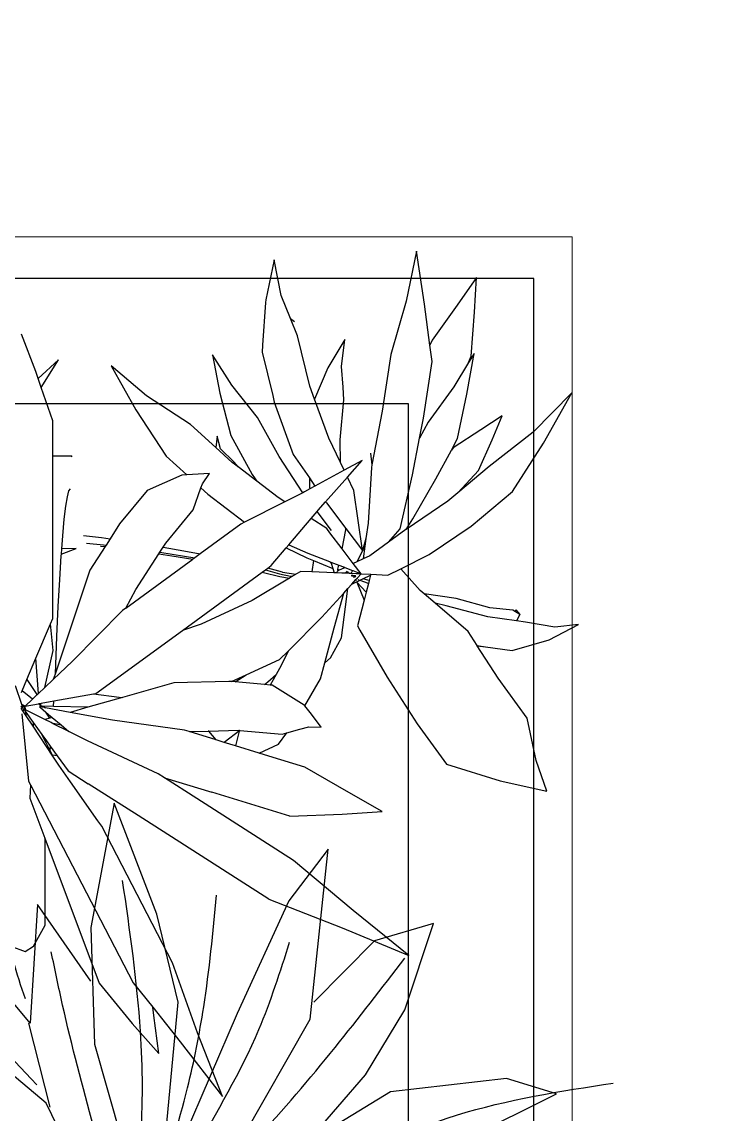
# Model space of a CAD drawing. Header units: metres. Extents: x -22 to 564, y 0 to 143.
# Drawn here: x 134.5099 to 134.7874, y 48.1253 to 48.5607 of the extents above; entities that cross this region are included whole.
import ezdxf
from ezdxf.enums import TextEntityAlignment as Align

# ---------------------------------------------------------------- set-up
doc = ezdxf.new("R2010")
doc.units = ezdxf.units.M
doc.layers.add('XREF 1N NEURO-ONCOLOGIA$0$Mobiliario Fijo', color=40, linetype='Continuous')
doc.layers.add('XREF 1N NEURO-ONCOLOGIA$0$TEX-MOB', color=4, linetype='Continuous')
doc.layers.add('XREF 1N NEURO-ONCOLOGIA$0$MUROS DE TABLAROCA', color=150, linetype='Continuous', lineweight=13)
doc.styles.add('XREF 1N NEURO-ONCOLOGIA$0$HANDLET', font='romans.shx')

# ---------------------------------------------------------------- blocks, each defined once
blk = doc.blocks.new('XREF 1N NEURO-ONCOLOGIA$0$A$C3610557F')
at = {"color": 52}
for p, q in [((1.3127, 2.3789), (1.3361, 2.439)), ((1.3361, 2.439), (1.3735, 2.2637)), ((1.2707, 2.1034), (1.3127, 2.3789)), ((1.6353, 2.2988), (1.6306, 2.3839)), ((1.6306, 2.3839), (1.6867, 2.2988)), ((0.9435, 2.3238), (0.8593, 2.3588)), ((0.8593, 2.3588), (0.9014, 2.1335)), ((1.1164, 2.0934), (0.9435, 2.3238)), ((1.5558, 2.1535), (1.6353, 2.2988)), ((1.6867, 2.2988), (1.6587, 2.1635)), ((1.3735, 2.2637), (1.3922, 1.9782)), ((1.9017, 2.0082), (1.9952, 2.2086)), ((1.9952, 2.2086), (1.9391, 1.8981)), ((0.8312, 2.0583), (0.5135, 2.1635)), ((0.5135, 2.1635), (0.6256, 1.9833)), ((1.3914, 1.9535), (1.5558, 2.1535)), ((1.6587, 2.1635), (1.481, 1.873)), ((0.9014, 2.1335), (1.0603, 1.6827)), ((1.1538, 1.7479), (1.1164, 2.0934)), ((1.28, 1.853), (1.2707, 2.1034)), ((1.0216, 1.7925), (0.8312, 2.0583)), ((0.4667, 1.9281), (0.3638, 2.0233)), ((0.3638, 2.0233), (0.448, 1.8129)), ((1.696, 1.7779), (1.9017, 2.0082)), ((0.6256, 1.9833), (0.9294, 1.7579)), ((1.3922, 1.9782), (1.3829, 1.7078)), ((1.4624, 1.6827), (1.7147, 1.9833)), ((1.7147, 1.9833), (1.6587, 1.7579)), ((0.649, 1.8129), (0.4667, 1.9281)), ((1.9391, 1.8981), (1.7474, 1.6878)), ((1.481, 1.873), (1.3576, 1.5794)), ((1.2333, 1.4273), (1.28, 1.853)), ((0.448, 1.8129), (0.6022, 1.6376)), ((0.8967, 1.6627), (0.649, 1.8129)), ((1.4296, 1.6678), (1.696, 1.7779)), ((0.9294, 1.7579), (1.0884, 1.6126)), ((1.2459, 1.5424), (1.1538, 1.7479)), ((2.1261, 1.6978), (2.3785, 1.7278)), ((2.3785, 1.7278), (2.2102, 1.5926)), ((1.3829, 1.7078), (1.3319, 1.4382)), ((1.841, 1.6476), (2.1261, 1.6978)), ((0.0974, 1.6778), (0.3919, 1.6827)), ((0.4013, 1.4574), (0.0974, 1.6778)), ((0.3919, 1.6827), (0.6724, 1.4925)), ((1.1651, 1.4565), (0.8967, 1.6627)), ((1.0603, 1.6827), (1.2749, 1.2195)), ((1.3081, 1.3822), (1.4296, 1.6678)), ((1.7474, 1.6878), (1.6726, 1.5926)), ((0.6022, 1.6376), (0.8453, 1.5074)), ((1.6121, 1.5256), (1.841, 1.6476)), ((1.6726, 1.5926), (1.5278, 1.4323)), ((2.2102, 1.5926), (1.9812, 1.4623)), ((0.6724, 1.4925), (1.1651, 1.2481)), ((0.8453, 1.5074), (1.0557, 1.3922)), ((1.9812, 1.4623), (1.8223, 1.4073)), ((0.1488, 1.4122), (0.0881, 1.4473)), ((0.0881, 1.4473), (0.3171, 1.3822)), ((0.7051, 1.3172), (0.4013, 1.4574)), ((1.5278, 1.4323), (1.4109, 1.3522)), ((0.2283, 1.3071), (0.1488, 1.4122)), ((1.2749, 1.2195), (1.2333, 1.4273)), ((1.8223, 1.4073), (1.682, 1.3572)), ((1.869, 1.3522), (2.0746, 1.4273)), ((2.0746, 1.4273), (2.2382, 1.4173)), ((2.2382, 1.4173), (2.4299, 1.3873)), ((0.3171, 1.3822), (0.5882, 1.2771)), ((1.0557, 1.3922), (1.2749, 1.2195)), ((1.2749, 1.2195), (1.3081, 1.3822)), ((2.4299, 1.3873), (2.4907, 1.3572)), ((1.682, 1.3572), (1.2749, 1.2195)), ((1.4109, 1.3522), (1.2749, 1.2195)), ((1.2749, 1.2195), (1.869, 1.3522)), ((2.4907, 1.3572), (2.3645, 1.3071)), ((1.1118, 1.262), (0.7051, 1.3172)), ((0.3311, 1.2169), (0.2283, 1.3071)), ((2.3645, 1.3071), (2.1635, 1.222)), ((0.5882, 1.2771), (0.9061, 1.2069)), ((1.2749, 1.2195), (1.1118, 1.262)), ((0.3002, 1.244), (0.0647, 1.1268)), ((1.6446, 1.232), (1.2749, 1.2195)), ((1.9344, 1.2269), (1.6446, 1.232)), ((0.7892, 1.1519), (0.3311, 1.2169)), ((0.8967, 0.9465), (1.2749, 1.2195)), ((0.9061, 1.2069), (1.0755, 1.1879)), ((1.2749, 1.2195), (0.9716, 0.8764)), ((0.9855, 0.5508), (1.2749, 1.2195)), ((1.2749, 1.2195), (0.9948, 1.1769)), ((1.2749, 1.2195), (1.1725, 0.8664)), ((1.2893, 0.8764), (1.2749, 1.2195)), ((1.2749, 1.2195), (1.4857, 0.7862)), ((1.4717, 1.0567), (1.2749, 1.2195)), ((1.9205, 1.0267), (1.2749, 1.2195)), ((2.1635, 1.222), (1.9344, 1.2269)), ((2.0654, 1.2241), (2.3598, 1.1218)), ((0.9948, 1.1769), (0.7285, 1.1368)), ((2.0934, 1.0718), (1.5204, 1.1462)), ((2.4907, 1.1568), (2.3458, 1.0367)), ((2.3598, 1.1218), (2.4907, 1.1568)), ((0.0647, 1.1268), (0.5274, 1.0166)), ((0.7285, 1.1368), (0.5695, 1.0416)), ((2.3458, 1.0367), (2.0934, 1.0718)), ((0.5695, 1.0416), (0.4013, 0.8865)), ((1.668, 0.9315), (1.4717, 1.0567)), ((1.5344, 1.0167), (1.8971, 0.8914)), ((2.1775, 0.8965), (1.9205, 1.0267)), ((0.5835, 0.7562), (0.8967, 0.9465)), ((1.8643, 0.7361), (1.668, 0.9315)), ((0.8052, 0.8909), (0.649, 0.7112)), ((1.8971, 0.8914), (2.1307, 0.8113)), ((2.3972, 0.7612), (2.1775, 0.8965)), ((0.4013, 0.8865), (0.1488, 0.7612)), ((0.9716, 0.8764), (0.7939, 0.5659)), ((1.1725, 0.8664), (1.1398, 0.5208)), ((1.3595, 0.6309), (1.2893, 0.8764)), ((2.1307, 0.8113), (2.3972, 0.7612)), ((1.5324, 0.5759), (1.4763, 0.7962)), ((1.4857, 0.7862), (1.7054, 0.6009)), ((0.1488, 0.7612), (0.2797, 0.7212)), ((0.2797, 0.7212), (0.5835, 0.7562)), ((2.0513, 0.5058), (1.8643, 0.7361)), ((0.649, 0.7112), (0.5462, 0.5408)), ((1.3688, 0.3255), (1.3595, 0.6309)), ((1.509, 0.2654), (1.5278, 0.5759)), ((1.5278, 0.5759), (1.7708, 0.2854)), ((1.7054, 0.6009), (1.9017, 0.4958)), ((0.7939, 0.5659), (0.7471, 0.1201)), ((0.85, 0.2554), (0.9855, 0.5508)), ((1.8643, 0.3305), (1.7615, 0.5709)), ((0.5462, 0.5408), (0.4713, 0.3154)), ((0.6256, 0.3606), (0.7846, 0.5208)), ((1.1398, 0.5208), (1.1959, 0.2905)), ((1.9017, 0.4958), (2.1354, 0.3755)), ((2.1354, 0.3755), (2.0513, 0.5058)), ((1.3688, 0.4658), (1.509, 0.2654)), ((0.4713, 0.3154), (0.6256, 0.3606)), ((1.3081, 0), (1.3688, 0.3255)), ((1.9251, 0.2053), (1.8643, 0.3305)), ((1.1959, 0.2905), (1.3081, 0)), ((1.7708, 0.2854), (1.9251, 0.2053)), ((0.7471, 0.1201), (0.85, 0.2554))]:
    blk.add_line(p, q, dxfattribs=at)
at = {"color": 104, "ltscale": 0.3}
for points in [[(1.1115, 2.3554), (1.1965, 2.0667), (1.2092, 1.7652), (1.2262, 1.6293)], [(1.6384, 2.3215), (1.5746, 2.0709), (1.4387, 1.8883), (1.4132, 1.7864)], [(1.2687, 1.2853), (1.2942, 1.6038), (1.3367, 1.8374), (1.3367, 2.1728), (1.3367, 2.3172)], [(1.2772, 1.2343), (1.2135, 1.5019), (1.12, 1.7354), (1.0265, 1.986), (0.9373, 2.2365)], [(1.3579, 1.5146), (1.4854, 1.8204), (1.6893, 2.0624), (1.7743, 2.1856)], [(0.5592, 2.1134), (0.7801, 1.969), (0.9585, 1.7991), (1.0393, 1.6972)], [(1.273, 1.2258), (1.3877, 1.3999), (1.5364, 1.608), (1.7658, 1.7821), (1.94, 2.0115), (1.9613, 2.0837)], [(1.6638, 1.5486), (1.9188, 1.7524), (2.076, 1.8289), (2.2034, 1.969)], [(1.2475, 1.2556), (1.0265, 1.5061), (0.7503, 1.6802), (0.5294, 1.8246), (0.4614, 1.8841)], [(1.2467, 1.2327), (0.9499, 1.3909), (0.6926, 1.5343), (0.4601, 1.7024), (0.371, 1.7469), (0.0396, 1.8013)], [(1.3282, 1.2471), (1.5491, 1.3787), (1.8933, 1.5656), (2.1142, 1.6335)], [(1.1115, 1.2641), (0.7376, 1.383), (0.4232, 1.5358), (0.2575, 1.608)], [(1.4727, 1.2471), (1.8253, 1.2895), (2.3182, 1.3532)], [(0.95, 1.1919), (0.5422, 1.2343), (0.2405, 1.3405)], [(1.2517, 1.2079), (1.0389, 1.1288), (0.7916, 0.9904), (0.4106, 0.8173), (0, 0.7332)], [(1.3154, 1.2216), (1.6511, 1.1664), (2.0335, 1.1367), (2.2587, 1.0899), (2.3777, 1.0899)], [(1.2984, 1.1876), (1.4514, 0.988), (1.6214, 0.8097), (1.9018, 0.5846), (1.9953, 0.5039)], [(1.3409, 1.1791), (1.5576, 1.0772), (1.8465, 0.9753), (2.093, 0.8861)], [(1.2347, 1.1664), (1.0988, 0.9158), (0.9288, 0.5931), (0.8481, 0.3638)], [(1.273, 1.1494), (1.239, 0.8861), (1.239, 0.5973), (1.2857, 0.2024)], [(1.188, 1.1367), (0.9373, 0.8819), (0.7291, 0.6398), (0.5464, 0.4062)], [(1.29, 1.1324), (1.3622, 0.8479), (1.4429, 0.5294), (1.4727, 0.3892)], [(1.7531, 1.1027), (2.0208, 1.039), (2.3946, 0.9073)], [(1.1965, 1.0177), (1.1157, 0.746), (1.0733, 0.5336), (1.0393, 0.2406)], [(1.6554, 0.971), (1.8933, 0.8224), (2.2204, 0.6143), (2.3012, 0.5506)], [(1.5109, 0.7375), (1.7233, 0.4869), (1.8253, 0.317)], [(1.5406, 0.5124), (1.5959, 0.3128), (1.6044, 0.2491)]]:
    blk.add_spline(points, degree=3, dxfattribs=at)
blk = doc.blocks.new('XREF 1N NEURO-ONCOLOGIA$0$PLANTA CIRCULAR-02')
at = {"color": 72}
for p, q in [((-0.25179, 0.17367), (-0.24577, 0.21329)), ((-0.24577, 0.21329), (-0.23803, 0.17604)), ((-0.14427, 0.18025), (-0.13896, 0.20693)), ((-0.13896, 0.20693), (-0.1329, 0.177)), ((-0.29066, 0.19375), (-0.27613, 0.17302)), ((-0.28917, 0.16762), (-0.29066, 0.19375)), ((-0.15135, 0.16285), (-0.14427, 0.18025)), ((-0.27613, 0.17302), (-0.25742, 0.14676)), ((-0.25581, 0.14293), (-0.25179, 0.17367)), ((-0.23803, 0.17604), (-0.22651, 0.13608)), ((-0.1329, 0.177), (-0.13246, 0.17483)), ((-0.13246, 0.17483), (-0.13045, 0.14293)), ((-0.2867, 0.13462), (-0.28917, 0.16762)), ((-0.15664, 0.14984), (-0.15135, 0.16285)), ((-0.16571, 0.11237), (-0.15664, 0.14984)), ((0.03957, 0.12318), (0.0503, 0.15126)), ((-0.25742, 0.14676), (-0.25581, 0.14293)), ((-0.25741, 0.13075), (-0.25581, 0.14293)), ((-0.19213, 0.14717), (-0.17993, 0.12715)), ((-0.1896, 0.12706), (-0.19213, 0.14717)), ((-0.13045, 0.14293), (-0.13011, 0.13767)), ((-0.28891, 0.13674), (-0.28476, 0.12997)), ((-0.2833, 0.10621), (-0.28891, 0.13674)), ((-0.28476, 0.12997), (-0.2867, 0.13462)), ((-0.22651, 0.13608), (-0.22001, 0.09352)), ((-0.13011, 0.13767), (-0.13796, 0.10525)), ((-0.10724, 0.11289), (-0.09284, 0.13569)), ((-0.09284, 0.13569), (-0.09825, 0.1069)), ((0.02246, 0.13195), (0.03779, 0.11805)), ((0.03545, 0.11127), (0.02246, 0.13195)), ((-0.28476, 0.12997), (-0.27358, 0.11173)), ((-0.25091, 0.08819), (-0.25741, 0.13075)), ((-0.19066, 0.11152), (-0.1896, 0.12706)), ((-0.17993, 0.12715), (-0.17917, 0.1259)), ((-0.17917, 0.1259), (-0.16926, 0.10263)), ((-0.04346, 0.10501), (-0.01706, 0.12754)), ((-0.01706, 0.12754), (-0.03535, 0.09444)), ((0.03779, 0.11805), (0.03957, 0.12318)), ((0.03545, 0.11127), (0.03779, 0.11805)), ((-0.36204, 0.10721), (-0.3331, 0.0778)), ((-0.34083, 0.06946), (-0.36204, 0.10721)), ((-0.27358, 0.11173), (-0.25453, 0.08532)), ((-0.1913, 0.102), (-0.19066, 0.11152)), ((-0.16926, 0.10263), (-0.16571, 0.11237)), ((-0.12667, 0.08886), (-0.10724, 0.11289)), ((-0.09825, 0.1069), (-0.10649, 0.07541)), ((0.02681, 0.08627), (0.03545, 0.11127)), ((-0.27637, 0.07292), (-0.2833, 0.10621)), ((-0.18846, 0.07199), (-0.1913, 0.102)), ((-0.17994, 0.07331), (-0.16926, 0.10263)), ((-0.13919, 0.10019), (-0.15342, 0.06113)), ((-0.13796, 0.10525), (-0.13919, 0.10019)), ((-0.07631, 0.08354), (-0.04346, 0.10501)), ((-0.22001, 0.09352), (-0.2123, 0.05321)), ((-0.03535, 0.09444), (-0.05811, 0.0598)), ((-0.30982, 0.08997), (-0.2939, 0.07964)), ((-0.30231, 0.07211), (-0.30982, 0.08997)), ((-0.25453, 0.08532), (-0.24803, 0.07317)), ((-0.24803, 0.07317), (-0.25091, 0.08819)), ((-0.14287, 0.05953), (-0.12667, 0.08886)), ((-0.0954, 0.06619), (-0.07631, 0.08354)), ((0.02681, 0.0601), (0.02681, 0.08627)), ((-0.3331, 0.0778), (-0.30019, 0.05211)), ((-0.2939, 0.07964), (-0.27325, 0.06594)), ((-0.10649, 0.07541), (-0.12269, 0.04608)), ((-0.09875, 0.06542), (-0.09628, 0.07483)), ((-0.09628, 0.07483), (-0.0954, 0.06619)), ((-0.31755, 0.03338), (-0.34083, 0.06946)), ((-0.29213, 0.04903), (-0.30231, 0.07211)), ((-0.2718, 0.06437), (-0.27637, 0.07292)), ((-0.27325, 0.06594), (-0.2718, 0.06437)), ((-0.24281, 0.04587), (-0.24803, 0.07317)), ((-0.18871, 0.05511), (-0.17994, 0.07331)), ((-0.18871, 0.05511), (-0.18846, 0.07199)), ((-0.10756, 0.05513), (-0.0954, 0.06619)), ((-0.26025, 0.04278), (-0.2718, 0.06437)), ((-0.21113, 0.0621), (-0.2123, 0.05321)), ((-0.15342, 0.06113), (-0.16543, 0.04347)), ((-0.16063, 0.03244), (-0.14287, 0.05953)), ((-0.10918, 0.05534), (-0.09875, 0.06542)), ((-0.05811, 0.0598), (-0.07353, 0.04579)), ((0.0123, 0.05942), (0.01266, 0.0601)), ((0.02681, 0.0601), (0.01266, 0.0601)), ((0.02681, -0.06178), (0.02681, 0.0601)), ((-0.30019, 0.05211), (-0.27675, 0.03236)), ((-0.2123, 0.05321), (-0.21191, 0.0512)), ((-0.21191, 0.0512), (-0.2094, 0.00956)), ((-0.20489, 0.05654), (-0.19153, 0.04925)), ((-0.19398, 0.04418), (-0.20489, 0.05654)), ((-0.19153, 0.04925), (-0.18871, 0.05511)), ((-0.19153, 0.04925), (-0.16962, 0.0373)), ((-0.12598, 0.04106), (-0.11204, 0.05171)), ((-0.11204, 0.05171), (-0.10918, 0.05534)), ((-0.11204, 0.05171), (-0.10756, 0.05513)), ((-0.27675, 0.03236), (-0.29213, 0.04903)), ((-0.24284, 0.01284), (-0.26025, 0.04278)), ((-0.23342, 0.00542), (-0.24281, 0.04587)), ((-0.19879, 0.03419), (-0.19398, 0.04418)), ((-0.17757, 0.0256), (-0.19398, 0.04418)), ((-0.16543, 0.04347), (-0.16962, 0.0373)), ((-0.16543, 0.04347), (-0.16553, 0.03647)), ((-0.14206, 0.02878), (-0.12598, 0.04106)), ((-0.12269, 0.04608), (-0.12598, 0.04106)), ((-0.0907, 0.04679), (-0.07353, 0.04579)), ((-0.08527, 0.03914), (-0.0907, 0.04679)), ((-0.07353, 0.04579), (-0.06991, 0.04557)), ((-0.06991, 0.04557), (-0.044, 0.03413)), ((-0.28665, 0.00735), (-0.31755, 0.03338)), ((-0.20529, -0.01091), (-0.19879, 0.03419)), ((-0.16962, 0.0373), (-0.16586, 0.03524)), ((-0.16553, 0.03647), (-0.16586, 0.03524)), ((-0.16586, 0.03524), (-0.16188, 0.03307)), ((-0.16188, 0.03307), (-0.16063, 0.03244)), ((-0.08421, 0.03608), (-0.08937, 0.03139)), ((-0.08421, 0.03608), (-0.08527, 0.03914)), ((-0.0785, 0.01968), (-0.08421, 0.03608)), ((-0.044, 0.03413), (-0.02333, 0.009)), ((0.01372, 0.03542), (0.01491, 0.03372)), ((0.01491, 0.03372), (0.01609, 0.02933)), ((-0.27675, 0.03236), (-0.26929, 0.02608)), ((-0.26929, 0.02608), (-0.23787, 0.00496)), ((-0.17817, 0.02473), (-0.19264, 0.00572)), ((-0.17757, 0.0256), (-0.17817, 0.02473)), ((-0.17197, 0.01925), (-0.17757, 0.0256)), ((-0.16063, 0.03244), (-0.14708, 0.02557)), ((-0.14708, 0.02557), (-0.14206, 0.02878)), ((-0.14708, 0.02557), (-0.11697, 0.0103)), ((-0.08937, 0.03139), (-0.11697, 0.0103)), ((0.01609, 0.02933), (0.01725, 0.02224)), ((-0.18209, 0.00414), (-0.17121, 0.01835)), ((-0.17121, 0.01835), (-0.17197, 0.01925)), ((-0.16669, 0.01302), (-0.17121, 0.01835)), ((-0.05782, -0.00545), (-0.0785, 0.01968)), ((0.01725, 0.02224), (0.01841, 0.01248)), ((-0.23787, 0.00496), (-0.24284, 0.01284)), ((-0.2094, 0.00956), (-0.20784, -0.0018)), ((-0.17845, 0.00549), (-0.16669, 0.01302)), ((-0.15004, -0.00661), (-0.16669, 0.01302)), ((-0.11697, 0.0103), (-0.11422, 0.00891)), ((-0.11422, 0.00891), (-0.08375, -0.01331)), ((-0.02333, 0.009), (-0.01613, -0.00216)), ((0.01841, 0.01248), (0.01956, 0.00008)), ((-0.2551, -0.01386), (-0.28665, 0.00735)), ((-0.23787, 0.00496), (-0.23774, 0.00487)), ((-0.23774, 0.00487), (-0.2248, -0.00454)), ((-0.2248, -0.00454), (-0.23342, 0.00542)), ((-0.19264, 0.00572), (-0.20529, -0.01091)), ((-0.19277, 0.00452), (-0.19264, 0.00572)), ((-0.18994, -0.00958), (-0.19277, 0.00452)), ((-0.18994, -0.00958), (-0.18076, 0.00246)), ((-0.18076, 0.00246), (-0.17845, 0.00549)), ((0.00367, 0.00046), (-0.0097, -0.00122)), ((0.01956, 0.00008), (0.02028, -0.00965)), ((-0.2248, -0.00454), (-0.21062, -0.01484)), ((-0.20784, -0.0018), (-0.20704, -0.00765)), ((-0.20784, -0.0018), (-0.20529, -0.01091)), ((-0.20704, -0.00765), (-0.20547, -0.01074)), ((-0.20704, -0.00765), (-0.20574, -0.01714)), ((-0.15004, -0.00661), (-0.16431, -0.01296)), ((-0.14803, -0.00898), (-0.15004, -0.00661)), ((-0.05588, -0.00846), (-0.05782, -0.00545)), ((-0.0097, -0.00122), (-0.01613, -0.00216)), ((-0.01613, -0.00216), (-0.01314, -0.00679)), ((-0.01112, -0.00654), (-0.01314, -0.00679)), ((-0.01314, -0.00679), (-0.0124, -0.00794)), ((-0.00892, -0.00757), (-0.0124, -0.00794)), ((-0.0124, -0.00794), (-0.001, -0.02562)), ((0.0015, -0.00545), (-0.01112, -0.00654)), ((-0.23391, -0.02449), (-0.2551, -0.01386)), ((-0.21062, -0.01484), (-0.20574, -0.01714)), ((-0.20547, -0.01074), (-0.20109, -0.01933)), ((-0.20529, -0.01091), (-0.20547, -0.01074)), ((-0.19835, -0.02063), (-0.18994, -0.00958)), ((-0.16431, -0.01296), (-0.18043, -0.01916)), ((-0.16359, -0.01629), (-0.16849, -0.01832)), ((-0.14803, -0.00898), (-0.16359, -0.01629)), ((-0.13686, -0.02214), (-0.14803, -0.00898)), ((-0.07146, -0.01111), (-0.08375, -0.01331)), ((-0.08375, -0.01331), (-0.07962, -0.01632)), ((-0.0719, -0.01503), (-0.07962, -0.01632)), ((-0.07962, -0.01632), (-0.07807, -0.01746)), ((-0.06234, -0.01483), (-0.07807, -0.01746)), ((-0.05348, -0.01218), (-0.0719, -0.01503)), ((-0.05588, -0.00846), (-0.07146, -0.01111)), ((-0.05272, -0.01336), (-0.06234, -0.01483)), ((-0.05348, -0.01218), (-0.05588, -0.00846)), ((-0.05272, -0.01336), (-0.05348, -0.01218)), ((-0.0355, -0.04007), (-0.05272, -0.01336)), ((0.00928, -0.00925), (0.02028, -0.00965)), ((0.02059, -0.01371), (0.00928, -0.00925)), ((0.02028, -0.00965), (0.02059, -0.01371)), ((0.02059, -0.01371), (0.02068, -0.01495)), ((0.02068, -0.01495), (0.02179, -0.03257)), ((-0.24857, -0.0408), (-0.23391, -0.02449)), ((-0.22412, -0.0294), (-0.23391, -0.02449)), ((-0.20574, -0.01714), (-0.20109, -0.01933)), ((-0.20421, -0.02832), (-0.19835, -0.02063)), ((-0.20109, -0.01933), (-0.19835, -0.02063)), ((-0.19199, -0.02362), (-0.19778, -0.02585)), ((-0.19098, -0.02323), (-0.19199, -0.02362)), ((-0.19199, -0.02362), (-0.1915, -0.02385)), ((-0.1915, -0.02385), (-0.19098, -0.02323)), ((-0.1915, -0.02385), (-0.19118, -0.024)), ((-0.19118, -0.024), (-0.19094, -0.02321)), ((-0.19118, -0.024), (-0.18771, -0.02563)), ((-0.19094, -0.02321), (-0.19098, -0.02323)), ((-0.18746, -0.02187), (-0.19094, -0.02321)), ((-0.18155, -0.0196), (-0.18746, -0.02187)), ((-0.18686, -0.02487), (-0.18746, -0.02187)), ((-0.18306, -0.02438), (-0.18404, -0.0275)), ((-0.16849, -0.01832), (-0.18306, -0.02438)), ((-0.18179, -0.02038), (-0.18306, -0.02438)), ((-0.18043, -0.01916), (-0.18179, -0.02038)), ((-0.18155, -0.0196), (-0.18179, -0.02038)), ((-0.18043, -0.01916), (-0.18155, -0.0196)), ((-0.16849, -0.01832), (-0.16737, -0.02682)), ((-0.14535, -0.02713), (-0.13424, -0.02406)), ((-0.13424, -0.02406), (-0.13686, -0.02214)), ((-0.1326, -0.02525), (-0.13424, -0.02406)), ((-0.02798, -0.05398), (-0.07807, -0.01746)), ((-0.21153, -0.02872), (-0.22412, -0.0294)), ((-0.20421, -0.02832), (-0.21153, -0.02872)), ((-0.21153, -0.02872), (-0.21134, -0.02946)), ((-0.21134, -0.02946), (-0.21032, -0.03341)), ((-0.20562, -0.03212), (-0.21134, -0.02946)), ((-0.21032, -0.03341), (-0.20562, -0.03212)), ((-0.20327, -0.03321), (-0.20562, -0.03212)), ((-0.19807, -0.02596), (-0.20421, -0.02832)), ((-0.20421, -0.02832), (-0.19667, -0.02802)), ((-0.20056, -0.02812), (-0.20421, -0.02832)), ((-0.20146, -0.03137), (-0.20421, -0.02832)), ((-0.20158, -0.03198), (-0.20128, -0.03177)), ((-0.20117, -0.03169), (-0.20146, -0.03137)), ((-0.20128, -0.03177), (-0.20117, -0.03169)), ((-0.20031, -0.03265), (-0.20117, -0.03169)), ((-0.20031, -0.03265), (-0.2006, -0.03338)), ((-0.20033, -0.03025), (-0.19737, -0.0294)), ((-0.20033, -0.03025), (-0.19981, -0.0296)), ((-0.1972, -0.02984), (-0.20033, -0.03025)), ((-0.19875, -0.03079), (-0.20033, -0.03025)), ((-0.19728, -0.03599), (-0.20031, -0.03265)), ((-0.19748, -0.0293), (-0.19981, -0.0296)), ((-0.19858, -0.03084), (-0.19875, -0.03079)), ((-0.19868, -0.03086), (-0.19875, -0.03079)), ((-0.19841, -0.0309), (-0.19858, -0.03084)), ((-0.19778, -0.02585), (-0.19807, -0.02596)), ((-0.19778, -0.02585), (-0.19672, -0.02792)), ((-0.1972, -0.02984), (-0.19706, -0.02967)), ((-0.1972, -0.02984), (-0.19684, -0.0299)), ((-0.1957, -0.02786), (-0.19672, -0.02792)), ((-0.19672, -0.02792), (-0.19667, -0.02802)), ((-0.19667, -0.02802), (-0.19568, -0.02798)), ((-0.19524, -0.02784), (-0.1957, -0.02786)), ((-0.19568, -0.02798), (-0.1957, -0.02786)), ((-0.19568, -0.02798), (-0.19521, -0.02796)), ((-0.19524, -0.02784), (-0.1953, -0.02763)), ((-0.19521, -0.02796), (-0.19524, -0.02784)), ((-0.19521, -0.02796), (-0.19359, -0.02789)), ((-0.19453, -0.02692), (-0.19417, -0.02729)), ((-0.19417, -0.02729), (-0.19359, -0.02789)), ((-0.19367, -0.02642), (-0.19261, -0.02769)), ((-0.19359, -0.02789), (-0.19248, -0.02785)), ((-0.19229, -0.02768), (-0.19261, -0.02769)), ((-0.19261, -0.02769), (-0.19248, -0.02785)), ((-0.19248, -0.02785), (-0.19234, -0.02784)), ((-0.19234, -0.02784), (-0.19229, -0.02768)), ((-0.19234, -0.02784), (-0.1901, -0.02775)), ((-0.18987, -0.02754), (-0.19229, -0.02768)), ((-0.18987, -0.02754), (-0.1901, -0.02775)), ((-0.1901, -0.02775), (-0.18631, -0.02759)), ((-0.18636, -0.02735), (-0.18987, -0.02754)), ((-0.18686, -0.02487), (-0.18771, -0.02563)), ((-0.18771, -0.02563), (-0.18694, -0.026)), ((-0.18666, -0.02588), (-0.18694, -0.026)), ((-0.18694, -0.026), (-0.1866, -0.02616)), ((-0.18666, -0.02588), (-0.18686, -0.02487)), ((-0.1866, -0.02616), (-0.18666, -0.02588)), ((-0.1866, -0.02616), (-0.18649, -0.02621)), ((-0.18636, -0.02735), (-0.18658, -0.02625)), ((-0.18631, -0.02759), (-0.18636, -0.02735)), ((-0.18631, -0.02759), (-0.18404, -0.0275)), ((-0.18404, -0.0275), (-0.16737, -0.02682)), ((-0.16737, -0.02682), (-0.159, -0.02649)), ((-0.159, -0.02649), (-0.15541, -0.02865)), ((-0.14535, -0.02713), (-0.15541, -0.02865)), ((-0.15541, -0.02865), (-0.15511, -0.02883)), ((-0.15511, -0.02883), (-0.15285, -0.0302)), ((-0.15124, -0.03001), (-0.15285, -0.0302)), ((-0.15285, -0.0302), (-0.15051, -0.03161)), ((-0.14317, -0.02844), (-0.15124, -0.03001)), ((-0.14327, -0.03042), (-0.15051, -0.03161)), ((-0.15051, -0.03161), (-0.12272, -0.04835)), ((-0.13099, -0.02731), (-0.14327, -0.03042)), ((-0.1326, -0.02525), (-0.14317, -0.02844)), ((-0.13017, -0.02702), (-0.1326, -0.02525)), ((-0.13017, -0.02702), (-0.13099, -0.02731)), ((-0.07029, -0.07069), (-0.13017, -0.02702)), ((-0.001, -0.02562), (0.02509, -0.1035)), ((0.02179, -0.03257), (0.02287, -0.05273)), ((-0.25141, -0.04325), (-0.24857, -0.0408)), ((-0.21032, -0.03341), (-0.20973, -0.03571)), ((-0.20973, -0.03571), (-0.20359, -0.03344)), ((-0.20973, -0.03571), (-0.20807, -0.04213)), ((-0.20106, -0.03455), (-0.20807, -0.04213)), ((-0.20106, -0.03455), (-0.20651, -0.04819)), ((-0.20359, -0.03344), (-0.20327, -0.03321)), ((-0.20359, -0.03344), (-0.20314, -0.03327)), ((-0.20314, -0.03327), (-0.20327, -0.03321)), ((-0.20314, -0.03327), (-0.20193, -0.03282)), ((-0.20108, -0.03423), (-0.20309, -0.0333)), ((-0.20096, -0.03429), (-0.20108, -0.03423)), ((-0.20096, -0.03429), (-0.20106, -0.03455)), ((-0.20086, -0.03433), (-0.20106, -0.03455)), ((-0.20086, -0.03433), (-0.20096, -0.03429)), ((-0.19728, -0.03599), (-0.20086, -0.03433)), ((-0.1942, -0.03941), (-0.19728, -0.03599)), ((-0.19116, -0.04278), (-0.1942, -0.03941)), ((-0.19243, -0.05312), (-0.1942, -0.03941)), ((-0.02798, -0.05398), (-0.0355, -0.04007)), ((-0.30075, -0.05371), (-0.27549, -0.04685)), ((-0.27549, -0.04685), (-0.25141, -0.04325)), ((-0.2597, -0.05039), (-0.25141, -0.04325)), ((-0.20807, -0.04213), (-0.20651, -0.04819)), ((-0.20651, -0.04819), (-0.20155, -0.06743)), ((-0.17487, -0.06082), (-0.19116, -0.04278)), ((-0.18402, -0.06887), (-0.19116, -0.04278)), ((-0.12272, -0.04835), (-0.08429, -0.06607)), ((-0.32008, -0.05541), (-0.32314, -0.05877)), ((-0.32314, -0.05877), (-0.31981, -0.05678)), ((-0.31981, -0.05678), (-0.32008, -0.05541)), ((-0.31981, -0.05678), (-0.31789, -0.05563)), ((-0.31789, -0.05563), (-0.30075, -0.05371)), ((-0.29902, -0.06068), (-0.26791, -0.05225)), ((-0.28429, -0.07158), (-0.2597, -0.05039)), ((-0.26791, -0.05225), (-0.2597, -0.05039)), ((-0.18957, -0.07639), (-0.19243, -0.05312)), ((-0.02798, -0.05398), (-0.02554, -0.05576)), ((-0.02554, -0.05576), (0.01204, -0.09375)), ((0.02287, -0.05273), (0.02393, -0.0754)), ((-0.34938, -0.06841), (-0.32727, -0.06454)), ((-0.32727, -0.06454), (-0.32072, -0.06364)), ((-0.32314, -0.05877), (-0.32072, -0.06364)), ((-0.32072, -0.06364), (-0.29902, -0.06068)), ((-0.14949, -0.08617), (-0.17487, -0.06082)), ((0.02847, -0.06569), (0.02681, -0.06178)), ((-0.36714, -0.0664), (-0.34938, -0.06841)), ((-0.34499, -0.07784), (-0.36714, -0.0664)), ((-0.29106, -0.0821), (-0.28429, -0.07158)), ((-0.20333, -0.0705), (-0.2238, -0.10583)), ((-0.20155, -0.06743), (-0.20333, -0.0705)), ((-0.17696, -0.09495), (-0.18402, -0.06887)), ((-0.08429, -0.06607), (-0.07029, -0.07069)), ((-0.00556, -0.11789), (-0.07029, -0.07069)), ((0.02637, -0.08581), (0.02847, -0.06569)), ((0.03942, -0.09152), (0.02847, -0.06569)), ((-0.31742, -0.08571), (-0.34499, -0.07784)), ((-0.18119, -0.0914), (-0.18957, -0.07639)), ((0.02393, -0.0754), (0.02509, -0.1035)), ((-0.29733, -0.08296), (-0.31742, -0.08571)), ((-0.30676, -0.1065), (-0.29117, -0.08227)), ((-0.29106, -0.0821), (-0.29733, -0.08296)), ((-0.29117, -0.08227), (-0.29733, -0.08296)), ((-0.29117, -0.08227), (-0.29106, -0.0821)), ((-0.14313, -0.09252), (-0.14949, -0.08617)), ((-0.14949, -0.08617), (-0.14439, -0.09704)), ((0.03284, -0.11355), (0.02637, -0.08581)), ((-0.17696, -0.09495), (-0.18119, -0.0914)), ((-0.17371, -0.10696), (-0.17696, -0.09495)), ((-0.14439, -0.09704), (-0.14055, -0.1038)), ((-0.118, -0.1041), (-0.14313, -0.09252)), ((0.01204, -0.09375), (0.0264, -0.10742)), ((0.03749, -0.11798), (0.03942, -0.09152)), ((0.04616, -0.10741), (0.03942, -0.09152)), ((-0.2238, -0.10583), (-0.24626, -0.14075)), ((-0.14055, -0.1038), (-0.13608, -0.11167)), ((-0.13436, -0.10939), (-0.14055, -0.1038)), ((-0.10717, -0.1091), (-0.118, -0.1041)), ((-0.10988, -0.10934), (-0.118, -0.1041)), ((0.02509, -0.1035), (0.0264, -0.10742)), ((-0.32857, -0.13659), (-0.30676, -0.1065)), ((-0.16213, -0.12734), (-0.17371, -0.10696)), ((-0.16165, -0.12672), (-0.13758, -0.1118)), ((-0.13758, -0.1118), (-0.13608, -0.11167)), ((-0.13608, -0.11167), (-0.13176, -0.11129)), ((-0.13176, -0.11129), (-0.13436, -0.10939)), ((-0.13176, -0.11129), (-0.10988, -0.10934)), ((-0.10988, -0.10934), (-0.10717, -0.1091)), ((-0.10717, -0.1091), (-0.10516, -0.10892)), ((-0.10516, -0.10892), (-0.06398, -0.11004)), ((-0.06398, -0.11004), (-0.02541, -0.12098)), ((0.0264, -0.10742), (0.03284, -0.11355)), ((0.03284, -0.11355), (0.03749, -0.11798)), ((0.04616, -0.10741), (0.03868, -0.11886)), ((0.0498, -0.11599), (0.04616, -0.10741)), ((0.04985, -0.12617), (0.05465, -0.11215)), ((-0.02286, -0.12084), (-0.02541, -0.12098)), ((-0.02541, -0.12098), (0.00054, -0.12836)), ((-0.00376, -0.11822), (-0.02286, -0.12084)), ((-0.00376, -0.11822), (-0.00556, -0.11789)), ((0.026, -0.12362), (-0.00376, -0.11822)), ((0.03749, -0.11798), (0.03858, -0.11901)), ((0.03868, -0.11886), (0.03858, -0.11901)), ((0.03858, -0.11901), (0.03862, -0.11905)), ((0.03868, -0.11886), (0.03862, -0.11905)), ((0.03862, -0.11905), (0.04194, -0.1222)), ((0.04194, -0.1222), (0.0498, -0.11599)), ((0.04194, -0.1222), (0.04753, -0.12753)), ((0.0503, -0.11718), (0.0498, -0.11599)), ((-0.16697, -0.1336), (-0.16213, -0.12734)), ((-0.16213, -0.12734), (-0.16165, -0.12672)), ((0.00054, -0.12836), (0.02621, -0.12773)), ((0.00054, -0.12836), (0.01381, -0.13214)), ((0.01381, -0.13214), (0.03224, -0.12874)), ((0.02621, -0.12773), (0.026, -0.12362)), ((0.03559, -0.12536), (0.026, -0.12362)), ((0.02621, -0.12773), (0.03431, -0.12753)), ((0.03608, -0.12852), (0.03198, -0.13196)), ((0.03431, -0.12753), (0.03224, -0.12874)), ((0.03224, -0.12874), (0.03426, -0.12837)), ((0.0327, -0.13751), (0.0472, -0.1303)), ((0.03426, -0.12837), (0.03431, -0.12753)), ((0.03426, -0.12837), (0.03438, -0.1282)), ((0.03426, -0.12837), (0.03478, -0.12828)), ((0.03521, -0.12752), (0.03431, -0.12753)), ((0.03478, -0.12828), (0.03615, -0.12802)), ((0.03521, -0.12752), (0.03596, -0.12693)), ((0.03609, -0.12751), (0.03521, -0.12752)), ((0.03677, -0.12557), (0.03559, -0.12536)), ((0.03596, -0.12693), (0.03559, -0.12536)), ((0.03609, -0.12751), (0.03596, -0.12693)), ((0.03615, -0.12846), (0.03608, -0.12852)), ((0.03615, -0.12751), (0.03609, -0.12751)), ((0.03651, -0.1265), (0.03615, -0.12775)), ((0.03615, -0.12775), (0.03615, -0.12751)), ((0.03615, -0.12802), (0.03615, -0.12775)), ((0.03682, -0.1279), (0.03615, -0.12846)), ((0.03615, -0.12802), (0.03682, -0.1279)), ((0.03615, -0.12853), (0.03615, -0.12846)), ((0.03677, -0.12557), (0.03651, -0.1265)), ((0.03651, -0.1265), (0.0375, -0.12571)), ((0.0375, -0.12571), (0.03677, -0.12557)), ((0.04753, -0.12753), (0.0375, -0.12571)), ((0.04855, -0.12984), (0.04699, -0.13201)), ((0.0472, -0.1303), (0.04753, -0.12753)), ((0.0472, -0.1303), (0.04847, -0.12967)), ((0.04753, -0.12753), (0.04985, -0.12617)), ((0.04939, -0.1275), (0.04753, -0.12753)), ((0.04753, -0.12753), (0.04847, -0.12967)), ((0.04847, -0.12967), (0.04879, -0.12951)), ((0.04879, -0.12951), (0.04855, -0.12984)), ((0.04855, -0.12984), (0.0491, -0.13108)), ((0.05068, -0.12748), (0.04892, -0.12888)), ((0.04892, -0.12888), (0.04939, -0.1275)), ((0.0491, -0.13108), (0.05045, -0.12904)), ((0.04939, -0.1275), (0.04985, -0.12617)), ((-0.33541, -0.16831), (-0.32857, -0.13659)), ((-0.1744, -0.1432), (-0.16697, -0.1336)), ((-0.07191, -0.14553), (-0.01802, -0.138)), ((-0.01802, -0.138), (0.01381, -0.13214)), ((0.02722, -0.13595), (0.0205, -0.14158)), ((0.02995, -0.13366), (0.02722, -0.13595)), ((0.02722, -0.13595), (0.02909, -0.13649)), ((0.02805, -0.13983), (0.0327, -0.13751)), ((0.02909, -0.13649), (0.03095, -0.13358)), ((0.02909, -0.13649), (0.0327, -0.13751)), ((0.03198, -0.13196), (0.02995, -0.13366)), ((0.02995, -0.13366), (0.03095, -0.13358)), ((0.03095, -0.13358), (0.03198, -0.13196)), ((0.04699, -0.13201), (0.04146, -0.13969)), ((0.04157, -0.14242), (0.04666, -0.13475)), ((0.05003, -0.13319), (0.04494, -0.18357)), ((0.04666, -0.13475), (0.0491, -0.13108)), ((0.04666, -0.13475), (0.04699, -0.13201)), ((-0.24626, -0.14075), (-0.26808, -0.17084)), ((-0.16501, -0.14304), (-0.1744, -0.1432)), ((-0.15834, -0.14484), (-0.16501, -0.14304)), ((-0.14862, -0.14749), (-0.15834, -0.14484)), ((-0.11333, -0.14561), (-0.14513, -0.14843)), ((-0.11271, -0.14555), (-0.11333, -0.14561)), ((-0.11333, -0.14561), (-0.11329, -0.14566)), ((-0.11329, -0.14566), (-0.11295, -0.14612)), ((-0.11329, -0.14566), (-0.10163, -0.15461)), ((-0.11295, -0.14612), (-0.11018, -0.15722)), ((-0.08961, -0.14618), (-0.11271, -0.14555)), ((-0.09557, -0.15276), (-0.09003, -0.14635)), ((-0.09557, -0.15276), (-0.07533, -0.14657)), ((-0.09003, -0.14635), (-0.08961, -0.14618)), ((-0.07533, -0.14657), (-0.08961, -0.14618)), ((-0.07533, -0.14657), (-0.07191, -0.14553)), ((0.00079, -0.15339), (0.01464, -0.1465)), ((0.01464, -0.1465), (0.02645, -0.14063)), ((0.0205, -0.14158), (0.01464, -0.1465)), ((0.02641, -0.14021), (0.0205, -0.14158)), ((0.02676, -0.14013), (0.02641, -0.14021)), ((0.02665, -0.14031), (0.02641, -0.14021)), ((0.02645, -0.14063), (0.02805, -0.13983)), ((0.02645, -0.14063), (0.02665, -0.14031)), ((0.02664, -0.16494), (0.04157, -0.14242)), ((0.02665, -0.14031), (0.02676, -0.14013)), ((0.02805, -0.13983), (0.02676, -0.14013)), ((0.04146, -0.13969), (0.03488, -0.14882)), ((0.04146, -0.13969), (0.04157, -0.14242)), ((-0.14513, -0.14843), (-0.14862, -0.14749)), ((-0.14227, -0.15603), (-0.14862, -0.14749)), ((-0.11018, -0.15722), (-0.10163, -0.15461)), ((-0.10163, -0.15461), (-0.09557, -0.15276)), ((-0.05214, -0.1781), (0.00079, -0.15339)), ((0.03155, -0.15344), (0.02861, -0.15753)), ((0.03, -0.15836), (0.03169, -0.15506)), ((0.03488, -0.14882), (0.03155, -0.15344)), ((0.03204, -0.15318), (0.03155, -0.15344)), ((0.03169, -0.15506), (0.03289, -0.15272)), ((0.03169, -0.15506), (0.03192, -0.15406)), ((0.03192, -0.15406), (0.03204, -0.15318)), ((0.03289, -0.15272), (0.03204, -0.15318)), ((0.03289, -0.15272), (0.03488, -0.14882)), ((-0.12783, -0.16262), (-0.14227, -0.15603)), ((-0.13513, -0.16485), (-0.12783, -0.16262)), ((-0.12783, -0.16262), (-0.11018, -0.15722)), ((0.02861, -0.15753), (0.02352, -0.16459)), ((0.02706, -0.16412), (0.0291, -0.16014)), ((0.02861, -0.15753), (0.02871, -0.15837)), ((0.02871, -0.15837), (0.0291, -0.16014)), ((0.0291, -0.16014), (0.03, -0.15836)), ((-0.34339, -0.19115), (-0.33541, -0.16831)), ((-0.26808, -0.17084), (-0.30848, -0.18356)), ((-0.1621, -0.1731), (-0.13513, -0.16485)), ((0.01343, -0.18418), (0.02213, -0.17174)), ((0.02352, -0.16459), (0.01527, -0.17604)), ((0.02213, -0.17174), (0.02664, -0.16494)), ((0.02352, -0.16459), (0.02706, -0.16412)), ((0.02664, -0.16494), (0.02706, -0.16412)), ((-0.1949, -0.19207), (-0.1621, -0.1731)), ((-0.05683, -0.1811), (-0.05214, -0.1781)), ((0.01527, -0.17604), (0.00022, -0.18567)), ((-0.30848, -0.18356), (-0.34339, -0.19115)), ((-0.05683, -0.1811), (-0.09227, -0.19193)), ((-0.08104, -0.19658), (-0.05683, -0.1811)), ((-0.03709, -0.20953), (0.00022, -0.18567)), ((0.04348, -0.18639), (-0.03349, -0.33488)), ((-0.00707, -0.21348), (0.01343, -0.18418)), ((0.04494, -0.18357), (0.04348, -0.18639)), ((0.04348, -0.18639), (0.04391, -0.19637)), ((-0.21989, -0.20638), (-0.1949, -0.19207)), ((-0.15087, -0.20985), (-0.09227, -0.19193)), ((0.04391, -0.19637), (0.03269, -0.22639)), ((-0.15362, -0.243), (-0.08104, -0.19658)), ((-0.1899, -0.20844), (-0.21989, -0.20638)), ((-0.15087, -0.20985), (-0.1899, -0.20844)), ((-0.13499, -0.27214), (-0.03709, -0.20953)), ((-0.06283, -0.31967), (-0.00986, -0.21747)), ((-0.00986, -0.21747), (-0.00707, -0.21348)), ((0.03269, -0.22639), (-0.00794, -0.33504)), ((0.03259, -0.2269), (0.03269, -0.22639)), ((0.03259, -0.29147), (0.03259, -0.2269)), ((-0.19825, -0.28068), (-0.15362, -0.243)), ((-0.13499, -0.27214), (-0.18995, -0.29365)), ((-0.24006, -0.31424), (-0.19825, -0.28068)), ((-0.18995, -0.29365), (-0.24006, -0.31424)), ((0.04115, -0.30734), (0.03259, -0.29147)), ((0.04753, -0.31131), (0.04115, -0.30734)), ((0.05826, -0.30734), (0.04753, -0.31131)), ((-0.08176, -0.37217), (-0.06283, -0.31967)), ((-0.03349, -0.33488), (-0.04806, -0.35311)), ((-0.00794, -0.33504), (-0.03282, -0.36515)), ((-0.04806, -0.35311), (-0.06869, -0.37894)), ((-0.0527, -0.38769), (-0.04885, -0.35915)), ((-0.04885, -0.35915), (-0.04806, -0.35311)), ((-0.03282, -0.36515), (-0.0527, -0.38769)), ((-0.10033, -0.41992), (-0.08176, -0.37217)), ((-0.06869, -0.37894), (-0.10033, -0.41992))]:
    blk.add_line(p, q, dxfattribs=at)
at = {"color": 54}
blk.add_line((-0.15135, 0.16285), (-0.15424, 0.16063), dxfattribs=at)
blk = doc.blocks.new('XREF 1N NEURO-ONCOLOGIA')
at = {"layer": 'XREF 1N NEURO-ONCOLOGIA$0$Mobiliario Fijo', "transparency": 33554687}
for points in [[(15.00727, 9.7029), (15.00727, 10.2529), (14.45727, 10.2529), (14.45727, 9.7029)], [(14.95727, 9.7529), (14.95727, 10.2029), (14.50727, 10.2029), (14.50727, 9.7529)]]:
    blk.add_lwpolyline(points, close=True, dxfattribs=at)
at = {"layer": 'XREF 1N NEURO-ONCOLOGIA$0$MUROS DE TABLAROCA'}
blk.add_line((15.02394, 9.93765), (15.02394, 9.68765), dxfattribs=at)
blk.add_lwpolyline([(15.92394, 9.58765), (10.62394, 9.58765), (10.62394, 9.68765), (15.02394, 9.68765)], dxfattribs=at)
at = {"color": 2}
for name, p, xscale, yscale, zscale, rotation in [('XREF 1N NEURO-ONCOLOGIA$0$PLANTA CIRCULAR-02', (14.90465, 9.88042), -0.5320720665645394, 0.5320720665645394, 0.5320720665645394, 270), ('XREF 1N NEURO-ONCOLOGIA$0$A$C3610557F', (14.79809, 9.67125), 0.1521132627722445, 0.1521132627722445, 0.1521132627722445, 90.00000000000001)]:
    blk.add_blockref(name, p, dxfattribs=dict(at, xscale=xscale, yscale=yscale, zscale=zscale, rotation=rotation))
at = {"layer": 'XREF 1N NEURO-ONCOLOGIA$0$TEX-MOB', "style": 'XREF 1N NEURO-ONCOLOGIA$0$HANDLET'}
for p in [(1.70002, 4.58473, 0), (1.70735, 2.01378, 0)]:
    blk.add_attdef('234', text='', height=0.075, rotation=180, dxfattribs=at).set_placement(p, align=Align.MIDDLE_CENTER)

msp = doc.modelspace()

# ---------------------------------------------------------------- block references
at = {"rotation": 90}
msp.add_blockref('XREF 1N NEURO-ONCOLOGIA', (144.41686, 33.45112), dxfattribs=at)

doc.saveas('drawing.dxf')
